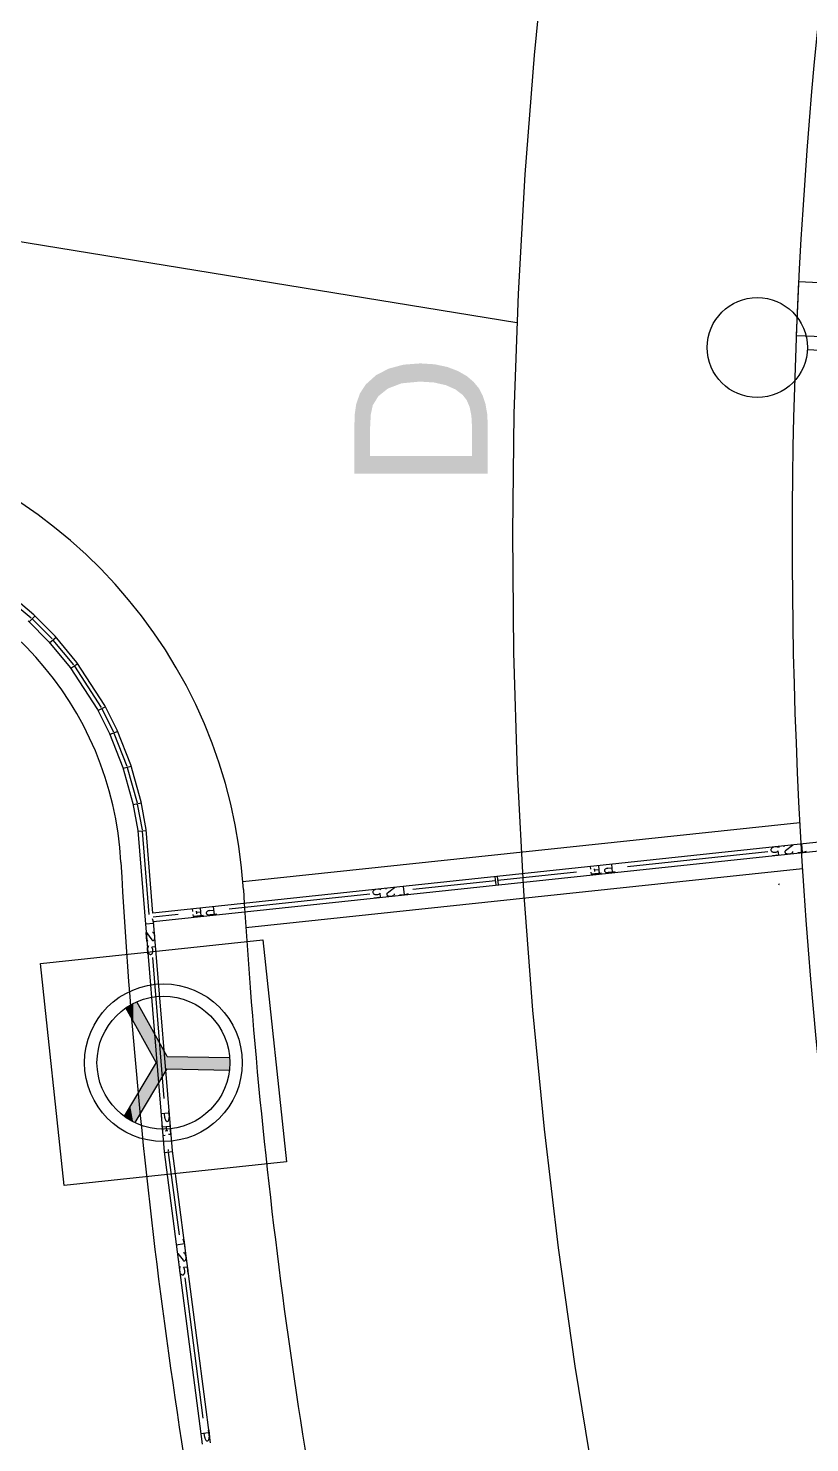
# Model space of a CAD drawing. Header units: inches. Extents: x 0.0008 to 0.0144, y 0.0003 to 0.0113.
# Drawn here: x 0.008398 to 0.008859, y 0.003758 to 0.004593 of the extents above; entities that cross this region are included whole.
import ezdxf

# ---------------------------------------------------------------- set-up
doc = ezdxf.new("R2010")
doc.units = ezdxf.units.IN
doc.header["$MEASUREMENT"] = 0
for name, pattern in [('PUNKT', [6.35, 0, -6.35]), ('STRICHPUNKT', [25.4, 12.7, -6.35, 0, -6.35]), ('VERDECKT', [9.524999999999999, 6.35, -3.175])]:
    doc.linetypes.add(name, pattern=pattern)
doc.layers.add('Standard', color=7, linetype='Continuous')

# ---------------------------------------------------------------- blocks, each defined once
blk = doc.blocks.new('*U440')
at = {"color": 7, "linetype": 'ByBlock'}
for points in [[(0.2185555528859222, 0.111139269758473), (0.2185185528859222, 0.1114516030918064), (0.2185555528859222, 0.1114707858686078)], [(0.2186972195525889, 0.111252269758473), (0.2185555528859222, 0.1114707858686078), (0.2186972195525889, 0.111544233437442)], [(0.2187082195525889, 0.1112564619408835), (0.2186972195525889, 0.111544233437442), (0.2187082195525889, 0.1115499364251397)], [(0.2189018862192555, 0.111330269758473), (0.2187082195525889, 0.1115499364251397), (0.2189018862192555, 0.1116022002932057)], [(0.2189305528859222, 0.1113329604925284), (0.2189018862192555, 0.1116022002932057), (0.2189305528859222, 0.1116099364251397)], [(0.2191788862192556, 0.111356269758473), (0.2189305528859222, 0.1116099364251397), (0.2191788862192556, 0.1116286352362361)], [(0.2191828862192556, 0.1113560094410127), (0.2191788862192556, 0.1116286352362361), (0.2191828862192556, 0.1116289364251397)], [(0.2191788862192556, 0.111356269758473), (0.2191788862192556, 0.1116286352362361), (0.2191828862192556, 0.1113560094410127)], [(0.2191828862192556, 0.1113560094410127), (0.2191828862192556, 0.1116289364251397), (0.2193888862192555, 0.1113426030918064)], [(0.2193888862192555, 0.1113426030918064), (0.2193888862192555, 0.1116158823293128), (0.2193985528859222, 0.1113404244301902)], [(0.2193985528859222, 0.1113404244301902), (0.2193985528859222, 0.111615269758473), (0.2195648862192556, 0.1113029364251397)], [(0.2195648862192556, 0.1113029364251397), (0.2195648862192556, 0.111580236720125), (0.2195868862192555, 0.1112932275049519)], [(0.2195868862192555, 0.1112932275049519), (0.2195868862192555, 0.1115756030918064), (0.2197068862192555, 0.111240269758473)], [(0.2197068862192555, 0.111240269758473), (0.2197068862192555, 0.1115298888060921), (0.2197478862192556, 0.1112093029911014)], [(0.2197478862192556, 0.1112093029911014), (0.2197478862192556, 0.111514269758473), (0.2198172195525889, 0.1111569364251397)], [(0.2198172195525889, 0.1111569364251397), (0.2198172195525889, 0.1114745751019845), (0.2198772195525889, 0.111079269758473)], [(0.2183658862192555, 0.1099756030918064), (0.2182785528859222, 0.111180269758473), (0.2183658862192555, 0.1113139364251397)], [(0.2184298862192555, 0.1099756030918064), (0.2183658862192555, 0.1113139364251397), (0.2184298862192555, 0.1113716482155327)], [(0.2184408862192556, 0.1108636030918064), (0.2184298862192555, 0.1113716482155327), (0.2184408862192556, 0.1113815674295065)], [(0.2184708862192555, 0.1110029364251397), (0.2184408862192556, 0.1113815674295065), (0.2184708862192555, 0.1114086198312532)], [(0.2185185528859222, 0.1110796910183156), (0.2184708862192555, 0.1114086198312532), (0.2185185528859222, 0.1114516030918064)], [(0.2198772195525889, 0.111079269758473), (0.2198772195525889, 0.1114402239569463), (0.2198788862192556, 0.1110753639060557)], [(0.2198788862192556, 0.1110753639060557), (0.2198788862192556, 0.111439269758473), (0.2199208862192556, 0.1109769364251397)], [(0.2199208862192556, 0.1109769364251397), (0.2199208862192556, 0.1114034261102645), (0.2199482195525889, 0.110843269758473)], [(0.2199482195525889, 0.110843269758473), (0.2199482195525889, 0.1113800992915892), (0.2199578862192555, 0.110667269758473)], [(0.2182785528859222, 0.1099756030918064), (0.2182225528859222, 0.1110206030918064), (0.2182785528859222, 0.111180269758473)], [(0.2182005528859222, 0.1099756030918064), (0.2181938862192556, 0.1106646030918064), (0.2182005528859222, 0.1108706030918064)], [(0.2182225528859222, 0.1099756030918064), (0.2182005528859222, 0.1108706030918064), (0.2182225528859222, 0.1110206030918064)]]:
    blk.add_solid(points, dxfattribs=at)
at = {"color": 7, "linetype": 'ByBlock', "extrusion": (0, 0, -1)}
for points in [[(-0.2185555528859222, 0.111139269758473), (-0.2185555528859222, 0.1114707858686078), (-0.2186972195525889, 0.111252269758473)], [(-0.2186972195525889, 0.111252269758473), (-0.2186972195525889, 0.111544233437442), (-0.2187082195525889, 0.1112564619408835)], [(-0.2187082195525889, 0.1112564619408835), (-0.2187082195525889, 0.1115499364251397), (-0.2189018862192555, 0.111330269758473)], [(-0.2189018862192555, 0.111330269758473), (-0.2189018862192555, 0.1116022002932057), (-0.2189305528859222, 0.1113329604925284)], [(-0.2189305528859222, 0.1113329604925284), (-0.2189305528859222, 0.1116099364251397), (-0.2191788862192556, 0.111356269758473)], [(-0.2193888862192555, 0.1113426030918064), (-0.2191828862192556, 0.1116289364251397), (-0.2193888862192555, 0.1116158823293128)], [(-0.2193985528859222, 0.1113404244301902), (-0.2193888862192555, 0.1116158823293128), (-0.2193985528859222, 0.111615269758473)], [(-0.2195648862192556, 0.1113029364251397), (-0.2193985528859222, 0.111615269758473), (-0.2195648862192556, 0.111580236720125)], [(-0.2195868862192555, 0.1112932275049519), (-0.2195648862192556, 0.111580236720125), (-0.2195868862192555, 0.1115756030918064)], [(-0.2197068862192555, 0.111240269758473), (-0.2195868862192555, 0.1115756030918064), (-0.2197068862192555, 0.1115298888060921)], [(-0.2197478862192556, 0.1112093029911014), (-0.2197068862192555, 0.1115298888060921), (-0.2197478862192556, 0.111514269758473)], [(-0.2198172195525889, 0.1111569364251397), (-0.2197478862192556, 0.111514269758473), (-0.2198172195525889, 0.1114745751019845)], [(-0.2198772195525889, 0.111079269758473), (-0.2198172195525889, 0.1114745751019845), (-0.2198772195525889, 0.1114402239569463)], [(-0.2183658862192555, 0.1099756030918064), (-0.2183658862192555, 0.1113139364251397), (-0.2184298862192555, 0.1099756030918064)], [(-0.2184298862192555, 0.110660269758473), (-0.2184298862192555, 0.1113716482155327), (-0.2184408862192556, 0.1108636030918064)], [(-0.2184408862192556, 0.1108636030918064), (-0.2184408862192556, 0.1113815674295065), (-0.2184708862192555, 0.1110029364251397)], [(-0.2184708862192555, 0.1110029364251397), (-0.2184708862192555, 0.1114086198312532), (-0.2185185528859222, 0.1110796910183156)], [(-0.2185185528859222, 0.1110796910183156), (-0.2185185528859222, 0.1114516030918064), (-0.2185555528859222, 0.111139269758473)], [(-0.2198788862192556, 0.1110753639060557), (-0.2198772195525889, 0.1114402239569463), (-0.2198788862192556, 0.111439269758473)], [(-0.2199208862192556, 0.1109769364251397), (-0.2198788862192556, 0.111439269758473), (-0.2199208862192556, 0.1114034261102645)], [(-0.2199482195525889, 0.110843269758473), (-0.2199208862192556, 0.1114034261102645), (-0.2199482195525889, 0.1113800992915892)], [(-0.2199578862192555, 0.110667269758473), (-0.2199482195525889, 0.1113800992915892), (-0.2199578862192555, 0.1113718495630333)], [(-0.2199578862192555, 0.1099756030918064), (-0.2199578862192555, 0.1113718495630333), (-0.2199812195525889, 0.1099756030918064)], [(-0.2199812195525889, 0.1099756030918064), (-0.2199578862192555, 0.1113718495630333), (-0.2199812195525889, 0.1113519364251397)], [(-0.2199812195525889, 0.1099756030918064), (-0.2199812195525889, 0.1113519364251397), (-0.2200602195525889, 0.1099756030918064)], [(-0.2200602195525889, 0.1099756030918064), (-0.2199812195525889, 0.1113519364251397), (-0.2200602195525889, 0.1112566030918064)], [(-0.2200602195525889, 0.1099756030918064), (-0.2200602195525889, 0.1112566030918064), (-0.2201175528859222, 0.1099756030918064)], [(-0.2201175528859222, 0.1099756030918064), (-0.2200602195525889, 0.1112566030918064), (-0.2201175528859222, 0.111147269758473)], [(-0.2182785528859222, 0.1099756030918064), (-0.2182785528859222, 0.111180269758473), (-0.2183658862192555, 0.1099756030918064)], [(-0.2201175528859222, 0.1099756030918064), (-0.2201175528859222, 0.111147269758473), (-0.2201598862192556, 0.1099756030918064)], [(-0.2201598862192556, 0.1099756030918064), (-0.2201175528859222, 0.111147269758473), (-0.2201598862192556, 0.1110179364251397)], [(-0.2182005528859222, 0.1099756030918064), (-0.2182005528859222, 0.1108706030918064), (-0.2182225528859222, 0.1099756030918064)], [(-0.2182225528859222, 0.1099756030918064), (-0.2182225528859222, 0.1110206030918064), (-0.2182785528859222, 0.1099756030918064)], [(-0.2201598862192556, 0.1099756030918064), (-0.2201598862192556, 0.1110179364251397), (-0.2201855528859222, 0.1099756030918064)], [(-0.2201855528859222, 0.1099756030918064), (-0.2201598862192556, 0.1110179364251397), (-0.2201855528859222, 0.1108676030918064)], [(-0.2201855528859222, 0.1099756030918064), (-0.2201855528859222, 0.1108676030918064), (-0.2201938862192556, 0.1099756030918064)], [(-0.2201938862192556, 0.1099756030918064), (-0.2201855528859222, 0.1108676030918064), (-0.2201938862192556, 0.110697269758473)], [(-0.2181938862192556, 0.1099756030918064), (-0.2181938862192556, 0.1106646030918064), (-0.2182005528859222, 0.1099756030918064)], [(-0.2184298862192555, 0.1099756030918064), (-0.2184298862192555, 0.110240269758473), (-0.2184408862192556, 0.1099756030918064)], [(-0.2184408862192556, 0.1099756030918064), (-0.2184298862192555, 0.110240269758473), (-0.2184408862192556, 0.110240269758473)], [(-0.2184408862192556, 0.1099756030918064), (-0.2184408862192556, 0.110240269758473), (-0.2184708862192555, 0.1099756030918064)], [(-0.2184708862192555, 0.1099756030918064), (-0.2184408862192556, 0.110240269758473), (-0.2184708862192555, 0.110240269758473)], [(-0.2184708862192555, 0.1099756030918064), (-0.2184708862192555, 0.110240269758473), (-0.2185185528859222, 0.1099756030918064)], [(-0.2185185528859222, 0.1099756030918064), (-0.2184708862192555, 0.110240269758473), (-0.2185185528859222, 0.110240269758473)], [(-0.2185185528859222, 0.1099756030918064), (-0.2185185528859222, 0.110240269758473), (-0.2185555528859222, 0.1099756030918064)], [(-0.2185555528859222, 0.1099756030918064), (-0.2185185528859222, 0.110240269758473), (-0.2185555528859222, 0.110240269758473)], [(-0.2185555528859222, 0.1099756030918064), (-0.2185555528859222, 0.110240269758473), (-0.2186972195525889, 0.1099756030918064)], [(-0.2186972195525889, 0.1099756030918064), (-0.2185555528859222, 0.110240269758473), (-0.2186972195525889, 0.110240269758473)], [(-0.2186972195525889, 0.1099756030918064), (-0.2186972195525889, 0.110240269758473), (-0.2187082195525889, 0.1099756030918064)], [(-0.2187082195525889, 0.1099756030918064), (-0.2186972195525889, 0.110240269758473), (-0.2187082195525889, 0.110240269758473)], [(-0.2187082195525889, 0.1099756030918064), (-0.2187082195525889, 0.110240269758473), (-0.2189018862192555, 0.1099756030918064)], [(-0.2189018862192555, 0.1099756030918064), (-0.2187082195525889, 0.110240269758473), (-0.2189018862192555, 0.110240269758473)], [(-0.2189018862192555, 0.1099756030918064), (-0.2189018862192555, 0.110240269758473), (-0.2189305528859222, 0.1099756030918064)], [(-0.2189305528859222, 0.1099756030918064), (-0.2189018862192555, 0.110240269758473), (-0.2189305528859222, 0.110240269758473)], [(-0.2189305528859222, 0.1099756030918064), (-0.2189305528859222, 0.110240269758473), (-0.2191788862192556, 0.1099756030918064)], [(-0.2191788862192556, 0.1099756030918064), (-0.2189305528859222, 0.110240269758473), (-0.2191788862192556, 0.110240269758473)], [(-0.2191788862192556, 0.1099756030918064), (-0.2191788862192556, 0.110240269758473), (-0.2191828862192556, 0.1099756030918064)], [(-0.2191828862192556, 0.1099756030918064), (-0.2191788862192556, 0.110240269758473), (-0.2191828862192556, 0.110240269758473)], [(-0.2191828862192556, 0.1099756030918064), (-0.2191828862192556, 0.110240269758473), (-0.2193888862192555, 0.1099756030918064)], [(-0.2193888862192555, 0.1099756030918064), (-0.2191828862192556, 0.110240269758473), (-0.2193888862192555, 0.110240269758473)], [(-0.2193888862192555, 0.1099756030918064), (-0.2193888862192555, 0.110240269758473), (-0.2193985528859222, 0.1099756030918064)], [(-0.2193985528859222, 0.1099756030918064), (-0.2193888862192555, 0.110240269758473), (-0.2193985528859222, 0.110240269758473)], [(-0.2193985528859222, 0.1099756030918064), (-0.2193985528859222, 0.110240269758473), (-0.2195648862192556, 0.1099756030918064)], [(-0.2195648862192556, 0.1099756030918064), (-0.2193985528859222, 0.110240269758473), (-0.2195648862192556, 0.110240269758473)], [(-0.2195648862192556, 0.1099756030918064), (-0.2195648862192556, 0.110240269758473), (-0.2195868862192555, 0.1099756030918064)], [(-0.2195868862192555, 0.1099756030918064), (-0.2195648862192556, 0.110240269758473), (-0.2195868862192555, 0.110240269758473)], [(-0.2195868862192555, 0.1099756030918064), (-0.2195868862192555, 0.110240269758473), (-0.2197068862192555, 0.1099756030918064)], [(-0.2197068862192555, 0.1099756030918064), (-0.2195868862192555, 0.110240269758473), (-0.2197068862192555, 0.110240269758473)], [(-0.2197068862192555, 0.1099756030918064), (-0.2197068862192555, 0.110240269758473), (-0.2197478862192556, 0.1099756030918064)], [(-0.2197478862192556, 0.1099756030918064), (-0.2197068862192555, 0.110240269758473), (-0.2197478862192556, 0.110240269758473)], [(-0.2197478862192556, 0.1099756030918064), (-0.2197478862192556, 0.110240269758473), (-0.2198172195525889, 0.1099756030918064)], [(-0.2198172195525889, 0.1099756030918064), (-0.2197478862192556, 0.110240269758473), (-0.2198172195525889, 0.110240269758473)], [(-0.2198172195525889, 0.1099756030918064), (-0.2198172195525889, 0.110240269758473), (-0.2198772195525889, 0.1099756030918064)], [(-0.2198772195525889, 0.1099756030918064), (-0.2198172195525889, 0.110240269758473), (-0.2198772195525889, 0.110240269758473)], [(-0.2198772195525889, 0.1099756030918064), (-0.2198772195525889, 0.110240269758473), (-0.2198788862192556, 0.1099756030918064)], [(-0.2198788862192556, 0.1099756030918064), (-0.2198772195525889, 0.110240269758473), (-0.2198788862192556, 0.110240269758473)], [(-0.2198788862192556, 0.1099756030918064), (-0.2198788862192556, 0.110240269758473), (-0.2199208862192556, 0.1099756030918064)], [(-0.2199208862192556, 0.1099756030918064), (-0.2198788862192556, 0.110240269758473), (-0.2199208862192556, 0.110240269758473)], [(-0.2199208862192556, 0.1099756030918064), (-0.2199208862192556, 0.110240269758473), (-0.2199482195525889, 0.1099756030918064)], [(-0.2199482195525889, 0.1099756030918064), (-0.2199208862192556, 0.110240269758473), (-0.2199482195525889, 0.110240269758473)], [(-0.2199482195525889, 0.1099756030918064), (-0.2199482195525889, 0.110240269758473), (-0.2199578862192555, 0.1099756030918064)], [(-0.2199578862192555, 0.1099756030918064), (-0.2199482195525889, 0.110240269758473), (-0.2199578862192555, 0.110240269758473)]]:
    blk.add_solid(points, dxfattribs=at)
blk = doc.blocks.new('*U619')
at = {"layer": 'Standard', "color": 4, "linetype": 'ByBlock'}
for points in [[(0.2147902138828545, 0.1019391148677594), (0.2147714746556965, 0.1019729235851846), (0.2147902138828545, 0.1019854321444745)], [(0.2147923899617629, 0.1019351888554277), (0.2147902138828545, 0.1019854321444745), (0.2147923899617629, 0.101986769553031)], [(0.2147902138828545, 0.1019391148677594), (0.2147902138828545, 0.1019854321444745), (0.2147923899617629, 0.1019351888554277)], [(0.214834596584654, 0.1018590410092669), (0.2147923899617629, 0.101986769553031), (0.214834596584654, 0.102012709558413)], [(0.2147923899617629, 0.1019351888554277), (0.2147923899617629, 0.101986769553031), (0.214834596584654, 0.1018590410092669)], [(0.2148368436405149, 0.1018549869425759), (0.214834596584654, 0.102012709558413), (0.2148368436405149, 0.1020139334062471)], [(0.214834596584654, 0.1018590410092669), (0.214834596584654, 0.102012709558413), (0.2148368436405149, 0.1018549869425759)], [(0.2148803460510453, 0.1017765012775835), (0.2148368436405149, 0.1020139334062471), (0.2148803460510453, 0.1020376267784659)], [(0.2148368436405149, 0.1018549869425759), (0.2148368436405149, 0.1020139334062471), (0.2148803460510453, 0.1017765012775835)], [(0.2148826579248352, 0.1017723302684472), (0.2148803460510453, 0.1020376267784659), (0.2148826579248352, 0.1020387331879418)], [(0.2148803460510453, 0.1017765012775835), (0.2148803460510453, 0.1020376267784659), (0.2148826579248352, 0.1017723302684472)], [(0.2149028602685241, 0.1017358818427278), (0.2148826579248352, 0.1020387331879418), (0.2149028602685241, 0.102048401563694)], [(0.2148826579248352, 0.1017723302684472), (0.2148826579248352, 0.1020387331879418), (0.2149028602685241, 0.1017358818427278)], [(0.2149273368859212, 0.1016917219083759), (0.2149028602685241, 0.102048401563694), (0.2149273368859212, 0.1020601155082632)], [(0.2149028602685241, 0.1017358818427278), (0.2149028602685241, 0.102048401563694), (0.2149273368859212, 0.1016917219083759)], [(0.2149344845484679, 0.1016788263230215), (0.2149273368859212, 0.1020601155082632), (0.2149344845484679, 0.1020632754128301)], [(0.2149273368859212, 0.1016917219083759), (0.2149273368859212, 0.1020601155082632), (0.2149344845484679, 0.1016788263230215)], [(0.2149344845484679, 0.1016788263230215), (0.2149344845484679, 0.1020632754128301), (0.2152256591673289, 0.1011534983397778)], [(0.215385411091733, 0.1010575035453899), (0.215385411091733, 0.101249728090293), (0.2153886690601007, 0.1010574465850985)], [(0.2153886690601007, 0.1010574465850985), (0.2153886690601007, 0.1012438501674205), (0.2163221464265742, 0.1010411262477678)], [(0.2163221464265742, 0.1010411262477678), (0.2153886690601007, 0.1012438501674205), (0.2163221464265742, 0.1012275298300899)], [(0.2149344845484679, 0.1003070838636638), (0.2149273368859212, 0.1006570385176396), (0.2149344845484679, 0.1006689334631325)], [(0.2149344845484679, 0.1003070838636638), (0.2149344845484679, 0.1006689334631325), (0.2152256591673289, 0.100791648740307)], [(0.214834596584654, 0.1002906007759725), (0.2147923899617629, 0.100432463518918), (0.214834596584654, 0.1005027026321171)], [(0.2148368436405149, 0.1002892278050085), (0.214834596584654, 0.1005027026321171), (0.2148368436405149, 0.100506442121329)], [(0.214834596584654, 0.1002906007759725), (0.214834596584654, 0.1005027026321171), (0.2148368436405149, 0.1002892278050085)], [(0.2148803460510453, 0.1002656813097595), (0.2148368436405149, 0.100506442121329), (0.2148803460510453, 0.1005788376490536)], [(0.2148368436405149, 0.1002892278050085), (0.2148368436405149, 0.100506442121329), (0.2148803460510453, 0.1002656813097595)], [(0.2148826579248352, 0.1002644299647295), (0.2148803460510453, 0.1005788376490536), (0.2148826579248352, 0.1005826850064991)], [(0.2148803460510453, 0.1002656813097595), (0.2148803460510453, 0.1005788376490536), (0.2148826579248352, 0.1002644299647295)], [(0.2149028602685241, 0.1002544555976087), (0.2148826579248352, 0.1005826850064991), (0.2149028602685241, 0.1006163051970772)], [(0.2148826579248352, 0.1002644299647295), (0.2148826579248352, 0.1005826850064991), (0.2149028602685241, 0.1002544555976087)], [(0.2149273368859212, 0.100295188918171), (0.2149028602685241, 0.1006163051970772), (0.2149273368859212, 0.1006570385176396)], [(0.214749418733022, 0.1003458402869346), (0.2147431083441201, 0.100350450391993), (0.214749418733022, 0.100360951969472)], [(0.2147714746556965, 0.1003307239727781), (0.214749418733022, 0.100360951969472), (0.2147714746556965, 0.1003976568357541)], [(0.214749418733022, 0.1003458402869346), (0.214749418733022, 0.100360951969472), (0.2147714746556965, 0.1003307239727781)], [(0.2147902138828545, 0.1003178807991348), (0.2147714746556965, 0.1003976568357541), (0.2147902138828545, 0.1004288421476187)], [(0.2147714746556965, 0.1003307239727781), (0.2147714746556965, 0.1003976568357541), (0.2147902138828545, 0.1003178807991348)], [(0.2147923899617629, 0.1003163893950846), (0.2147902138828545, 0.1004288421476187), (0.2147923899617629, 0.100432463518918)], [(0.2147902138828545, 0.1003178807991348), (0.2147902138828545, 0.1004288421476187), (0.2147923899617629, 0.1003163893950846)], [(0.2147923899617629, 0.1003163893950846), (0.2147923899617629, 0.100432463518918), (0.214834596584654, 0.1002906007759725)]]:
    blk.add_solid(points, dxfattribs=at)
at = {"layer": 'Standard', "color": 4, "linetype": 'ByBlock', "extrusion": (0, 0, -1)}
for points in [[(-0.2152256591673289, 0.1011534983397778), (-0.2149344845484679, 0.1020632754128301), (-0.2152256591673289, 0.101537947429585)], [(-0.2152256591673289, 0.100791648740307), (-0.2152256591673289, 0.101537947429585), (-0.215385411091733, 0.1010575035453899)], [(-0.215385411091733, 0.1010575035453899), (-0.2152256591673289, 0.101537947429585), (-0.215385411091733, 0.101249728090293)], [(-0.2152256591673289, 0.100791648740307), (-0.2149344845484679, 0.1006689334631325), (-0.2152256591673289, 0.1011534983397778)], [(-0.2153886690601007, 0.1010574465850985), (-0.215385411091733, 0.101249728090293), (-0.2153886690601007, 0.1012438501674205)], [(-0.2163221464265742, 0.1010411262477678), (-0.2163221464265742, 0.1012275298300899), (-0.2163229837002191, 0.1010488962573936)], [(-0.2163229837002191, 0.1010488962573936), (-0.2163221464265742, 0.1012275298300899), (-0.2163229837002191, 0.1012275151917185)], [(-0.2163229837002191, 0.1010488962573936), (-0.2163229837002191, 0.1012275151917185), (-0.2163254043949425, 0.101080175433467)], [(-0.2163254043949425, 0.101080175433467), (-0.2163229837002191, 0.1012275151917185), (-0.2163254043949425, 0.1012274728697985)], [(-0.2163254043949425, 0.101080175433467), (-0.2163254043949425, 0.1012274728697985), (-0.2163268675114728, 0.1010990811959826)], [(-0.2163268675114728, 0.1010990811959826), (-0.2163254043949425, 0.1012274728697985), (-0.2163268675114728, 0.1012049899433869)], [(-0.2163268675114728, 0.1010990811959826), (-0.2163268675114728, 0.1012049899433869), (-0.2163270033063544, 0.1011008358790377)], [(-0.2163270033063544, 0.1011008358790377), (-0.2163268675114728, 0.1012049899433869), (-0.2163270033063544, 0.1012000502679712)], [(-0.2163270033063544, 0.1011008358790377), (-0.2163270033063544, 0.1012000502679712), (-0.2163282990939935, 0.1011529146891703)], [(-0.2149028602685241, 0.1002544555976087), (-0.2149028602685241, 0.1006163051970772), (-0.2149273368859212, 0.100295188918171)], [(-0.2149273368859212, 0.100295188918171), (-0.2149273368859212, 0.1006570385176396), (-0.2149344845484679, 0.1003070838636638)]]:
    blk.add_solid(points, dxfattribs=at)

msp = doc.modelspace()

# ---------------------------------------------------------------- linework, layer by layer
at = {"layer": 'Standard', "color": 4, "linetype": 'STRICHPUNKT'}
msp.add_line((0.00868618379000921, 0.004418787511363516), (0.006458815672985287, 0.004781650460938074), dxfattribs=at)
at = {"layer": 'Standard', "color": 7, "linetype": 'ByBlock'}
for p, q in [((0.008852305537170937, 0.004442856431691858), (0.008850986654844772, 0.0044113879945935)), ((0.00888377397426931, 0.004441537549365697), (0.008852305537170937, 0.004442856431691858)), ((0.008850986654844772, 0.0044113879945935), (0.008882455091943145, 0.004410069112267326)), ((0.008384607933594718, 0.004257376352991602), (0.008399646480322516, 0.004244721689927977)), ((0.008401970743373661, 0.004245872298548775), (0.008398476367307891, 0.004242407074956386)), ((0.0084002235423622, 0.004244139673882279), (0.008411981942785937, 0.004232282351571917)), ((0.00840197076933546, 0.004245872324293984), (0.008401970743373661, 0.004245872298548775)), ((0.008414398288945914, 0.004233225183736736), (0.008410611331989115, 0.004230082307848488)), ((0.008412504807082374, 0.004231653742983212), (0.008424685842361, 0.004216976403524174)), ((0.008414398295716472, 0.004233225189355768), (0.008414398288945914, 0.004233225183736736)), ((0.008427215471317967, 0.004217597432390228), (0.008423084931734943, 0.004214922197564783)), ((0.008423084931734943, 0.004214922197564783), (0.008423084883981953, 0.004214922166636508)), ((0.008425150225396307, 0.004216259830437339), (0.008440935464029582, 0.004191887557625216)), ((0.00844351053105354, 0.004192238004383032), (0.00843911327610695, 0.00419002833841117)), ((0.008441311888888638, 0.004191133164014417), (0.008448152564876178, 0.00417752015792785)), ((0.008443510560441472, 0.004192238019150771), (0.00844351053105354, 0.004192238004383032)), ((0.008450742722230066, 0.004177662489469783), (0.008446165525309354, 0.0041758548679217)), ((0.008448454096784472, 0.00417675866803876), (0.00845614072544926, 0.00415729485212415)), ((0.008450742776215873, 0.004177662510789799), (0.008450742722230066, 0.004177662489469783)), ((0.008458737485755248, 0.004157148688444051), (0.008453996606241047, 0.004155828578177008)), ((0.008453996606241047, 0.004155828578177008), (0.008453996589722764, 0.004155828573577449)), ((0.008456367054256595, 0.004156488635610114), (0.008462149131687791, 0.004135723603228023)), ((0.008464716450594692, 0.004135355765387283), (0.008459874699640555, 0.004134474997131488)), ((0.008459874699640558, 0.004134474997131488), (0.008459874650306625, 0.004134474988157099)), ((0.008462295599778536, 0.00413491538574548), (0.008465071490492374, 0.004119655785477338)), ((0.008467590199924926, 0.004119028390235933), (0.008462685267749957, 0.004118628578642263)), ((0.008462685267749957, 0.004118628578642263), (0.008462685208038253, 0.004118628573775035)), ((0.008465137763684528, 0.004118828486872), (0.008469129531215897, 0.004069857048050504)), ((0.008834312126600168, 0.004106703031227941), (0.008751393806838516, 0.00409788552850348)), ((0.008836921282929715, 0.004104505984569945), (0.008840679620369338, 0.004104905644750086)), ((0.008838257345080331, 0.004109591198314696), (0.008837564264081, 0.004109440905969283)), ((0.008840679620369338, 0.004104905644750086), (0.008840427230802448, 0.004107279073992559)), ((0.008843969085644492, 0.004109714500285831), (0.008843918134714027, 0.004110193634307866)), ((0.00884443795780896, 0.004105305304930237), (0.008849370775698466, 0.004105829858916673)), ((0.008844438109262654, 0.004105303880685059), (0.00884443795780896, 0.004105305304930237)), ((0.008848879006336177, 0.004110454375688086), (0.008844698032472507, 0.004107327410874846)), ((0.008844926392002564, 0.004105793068718461), (0.00884518827279791, 0.004105692094243378)), ((0.008848850909560004, 0.004110718593068441), (0.008848879006336177, 0.004110454375688086)), ((0.008849370775698466, 0.004105829858916673), (0.008849370884108625, 0.004105828839445633)), ((0.00885688745057771, 0.004106629179276964), (0.008851954632688204, 0.004106104625290524)), ((0.00885401857844626, 0.004111268549865228), (0.008854538489677944, 0.004106379391664374)), ((0.008854538489677944, 0.004106379391664374), (0.008857073429926886, 0.004107114162881094)), ((0.008854538489677944, 0.004106379391664374), (0.00885453855299489, 0.004106378796242425)), ((0.00872952473709545, 0.004098019590669807), (0.008729678767997918, 0.004096571109844421)), ((0.00873220570257165, 0.004095147262815929), (0.00873203917749659, 0.004096713236749102)), ((0.008734943074864962, 0.004093978396970134), (0.00873445751194142, 0.004098544549430382)), ((0.008739842267160906, 0.004097053062685078), (0.008742426124150646, 0.00409732782905893)), ((0.008742694125443323, 0.004094807589760225), (0.008742209015270815, 0.004099369484625567)), ((0.008839181625577796, 0.004104744471985047), (0.008838888523840203, 0.004104713279333914)), ((0.00867364320105634, 0.004089617558526721), (0.00862478481434125, 0.004084421976184827)), ((0.008673903396486117, 0.004087170724256134), (0.008673385061467432, 0.004092045060013756)), ((0.008675312773025976, 0.004087320596823689), (0.008674794425709141, 0.004092195048231063)), ((0.008721327107321538, 0.004094688247062315), (0.008675052577596197, 0.004089767431094275)), ((0.008736150860329854, 0.004093790095989791), (0.008730043561990468, 0.004093140648197055)), ((0.008730043561990468, 0.004093140648197055), (0.008730044711644075, 0.004093129837046999)), ((0.008730245153065438, 0.004093478821744949), (0.008730117136913981, 0.004094682664206079)), ((0.008736117555314846, 0.004094103290776429), (0.008730245153065438, 0.004093478821744949)), ((0.0087347083785873, 0.004096185441482201), (0.00873212452159756, 0.004095910675108351)), ((0.008734977486490051, 0.004093654795807575), (0.008734976379879973, 0.004093665202183496)), ((0.00874410350198318, 0.004094957462327779), (0.008740110268453585, 0.004094532823386374)), ((0.00874413732738905, 0.004094639373872602), (0.008740144093859453, 0.004094214734931197)), ((0.008742728989819436, 0.00409447973100276), (0.008742727950849192, 0.004094489501305047)), ((0.008599416036623803, 0.004081724269968847), (0.008516497716862149, 0.004072906767244385)), ((0.00860202519295335, 0.00407952722331085), (0.008605783530392971, 0.004079926883490996)), ((0.00860308570490565, 0.004084563619192552), (0.008602668174104634, 0.004084462144710189)), ((0.008604633026115752, 0.004079783198481047), (0.008603649051164869, 0.004079678481301209)), ((0.008605783530392971, 0.004079926883490996), (0.008605531140826083, 0.004082300312733464)), ((0.008609072995668127, 0.00408473573902674), (0.008609024094429468, 0.004085195598090087)), ((0.008609541867832594, 0.004080326543671142), (0.0086144746857221, 0.004080851097657582)), ((0.008609544068978094, 0.004080305844467276), (0.008609541867832594, 0.004080326543671142)), ((0.00861398291635981, 0.004085475614428992), (0.00860980194249614, 0.004082348649615751)), ((0.008610030302026197, 0.004080814307459366), (0.008610292182821543, 0.004080713332984283)), ((0.008613956869275446, 0.004085720556850658), (0.00861398291635981, 0.004085475614428992)), ((0.0086144746857221, 0.004080851097657582), (0.00861447684382407, 0.00408083080322785)), ((0.008621991360601343, 0.004081650418017874), (0.00861705854271184, 0.004081125864031433)), ((0.008619124538161705, 0.004086270513647449), (0.00861964239970158, 0.004081400630405283)), ((0.00861964239970158, 0.004081400630405283), (0.008622177339950519, 0.004082135401622004)), ((0.00861964239970158, 0.004081400630405283), (0.00861964451271033, 0.004081380760024641)), ((0.008673905036016066, 0.004087155306390949), (0.008673903396486117, 0.004087170724256134)), ((0.008675314400257771, 0.004087305294608256), (0.008675312773025976, 0.004087320596823689)), ((0.008840951240682732, 0.004087772199952252), (0.00884054457831306, 0.004087088986426122)), ((0.00849463069681089, 0.004073021554452027), (0.008494782678021551, 0.004071592348585327)), ((0.008497309612595287, 0.004070168501556835), (0.008497143087520224, 0.004071734475490012)), ((0.008500046984888595, 0.004068999635711039), (0.008499563471656866, 0.004073546513212598)), ((0.008504946177184539, 0.004072074301425984), (0.00850753003417428, 0.004072349067799835)), ((0.008507798035466956, 0.00406982882850113), (0.008507314974986255, 0.004074371448407788)), ((0.008466926520752037, 0.004066596424894425), (0.008467329535743185, 0.004061652193090331)), ((0.008467118432652583, 0.004064242028797236), (0.008467111645893229, 0.004064267798270283)), ((0.00846711377513882, 0.004064241649153252), (0.008467118432652583, 0.004064242028797236)), ((0.008467118432652583, 0.004064242028797236), (0.008472018767025496, 0.00406464146561415)), ((0.008472016637787922, 0.004064667614632752), (0.008471351252195421, 0.004067194098216425)), ((0.008486431017345173, 0.004069709485803221), (0.008471733358947442, 0.004068146542374826)), ((0.008501254770353493, 0.004068811334730701), (0.008495147472014106, 0.004068161886937965)), ((0.008495147472014106, 0.004068161886937965), (0.00849515067135952, 0.004068131800829216)), ((0.008495349063089071, 0.004068500060485859), (0.008495221046937618, 0.004069703902946984)), ((0.00850122146533848, 0.004069124529517335), (0.008495349063089071, 0.004068500060485859)), ((0.008499812288610933, 0.00407120668022311), (0.008497228431621193, 0.00407093191384926)), ((0.008500083446205496, 0.004068656759589792), (0.00850008028990361, 0.004068686440924406)), ((0.008509207412006815, 0.004069978701068685), (0.008505214178477216, 0.004069554062127279)), ((0.00850924123741269, 0.004069660612613508), (0.00850524800388309, 0.004069235973672102)), ((0.008507834949534882, 0.004069481694784977), (0.00850783186087283, 0.004069510740045953)), ((0.008467540638833784, 0.004059062357383425), (0.008467810413386586, 0.004059084347288693)), ((0.008467943653824934, 0.004054118125579331), (0.008467540638833784, 0.004059062357383425)), ((0.008467763582718016, 0.004056261407348949), (0.008467729329635815, 0.004056682067069677)), ((0.008467810413386586, 0.004059084347288693), (0.0084708335515907, 0.004054827695225071)), ((0.008472373048329132, 0.004055018230576595), (0.008472480436241516, 0.004055277547432708)), ((0.008468429248019976, 0.004054157707408819), (0.008467943653824934, 0.004054118125579331)), ((0.008468250712865806, 0.00405035109182383), (0.00846824488102165, 0.004050350616457641)), ((0.00846855777190668, 0.00404658405806833), (0.008468250712865806, 0.00405035109182383)), ((0.008473149872908323, 0.004050750432918544), (0.008470776783678413, 0.00405055699730046)), ((0.008471202179741798, 0.004044429570200882), (0.008477976669831095, 0.003961319387970165)), ((0.008476138291978273, 0.003953585412229433), (0.008476464542209195, 0.003949582938864212)), ((0.008480839606516244, 0.003952546602960724), (0.008476253439118599, 0.003952172774571118)), ((0.008478524638794236, 0.003949750861777192), (0.008478313535703639, 0.003952340697484099)), ((0.008480724459375918, 0.003953959240619039), (0.008481050709606846, 0.003949956767253819)), ((0.008476790792440129, 0.003945580465498996), (0.008477289763381551, 0.003939459035646307)), ((0.008481477820779917, 0.003944777495656465), (0.008476886748390401, 0.003944403267450401)), ((0.008477289763381551, 0.003939459035646307), (0.00847875635595042, 0.003939578580767688)), ((0.008480241951269122, 0.003942069714094016), (0.008478672353870996, 0.003941941772826984)), ((0.008479265669446933, 0.003944597178433244), (0.008479476772537535, 0.003942007342726339)), ((0.008481861644581012, 0.00394006870346209), (0.008480655016581202, 0.003939970348613063)), ((0.008481381864829645, 0.003945954693705059), (0.008481861644581012, 0.00394006870346209)), ((0.008483030380596586, 0.003929759214345996), (0.008478150384484451, 0.003929123681258776)), ((0.008480433142158086, 0.003931183117926169), (0.008480522483159834, 0.003930087072786496)), ((0.008483030434419149, 0.003929759221355429), (0.008483030380596583, 0.003929759214345996)), ((0.00848059035563639, 0.003929441444298598), (0.008486935587942779, 0.003880719025893414)), ((0.008485201396292117, 0.003875014227324689), (0.008490077249167621, 0.003875649220828697)), ((0.008490077249167621, 0.003875649220828697), (0.00848928295930506, 0.003878166146417752)), ((0.008489772189922126, 0.003877991644790484), (0.008490412814337673, 0.003873072554470732)), ((0.008490077249167621, 0.003875649220828697), (0.00849008144622681, 0.003875649767421343)), ((0.00848587292122618, 0.003869860945997634), (0.008486136732332953, 0.003869895302723185)), ((0.008486136732332953, 0.003869895302723185), (0.008489361331956257, 0.003865789159927165)), ((0.008486992078944999, 0.003865004176167602), (0.008486513922299606, 0.003864941904730898)), ((0.008491389003923272, 0.003865576797793008), (0.008490748379507723, 0.003870495888112764)), ((0.008490748379507723, 0.003870495888112764), (0.00849075297116087, 0.003870496486094283)), ((0.008490889868128796, 0.003866053604811894), (0.00849098464472646, 0.003866317791851933)), ((0.008491393972234295, 0.003865577444827547), (0.008491389003923272, 0.003865576797793008)), ((0.008487248385133164, 0.003859305638008303), (0.008487416493409875, 0.003858607578206791)), ((0.00849187709871607, 0.003861828919454149), (0.008489510274504682, 0.003861520682508177)), ((0.008490230227794172, 0.003855420847106106), (0.008500998819160306, 0.003772733281254996)), ((0.00849236519350887, 0.003858081041115287), (0.00849187709871607, 0.003861828919454149)), ((0.008492063721100248, 0.00386043779308996), (0.008492128435159814, 0.003859941177494823)), ((0.008504280866008579, 0.003764108530141437), (0.008499730753956398, 0.003763515958612019)), ((0.008502103205469626, 0.003761204560634653), (0.008501767640299574, 0.003763781226992618)), ((0.008504097830461275, 0.003765513984518508), (0.008504616431178625, 0.003761531863783472)), ((0.008504415033706103, 0.003765555294624669), (0.008504933634423449, 0.00376157317388963)), ((0.008504610803891078, 0.003764151498708673), (0.008504598069253402, 0.003764149840247599))]:
    msp.add_line(p, q, dxfattribs=at)
at = {"layer": 'Standard', "color": 51, "linetype": 'ByBlock'}
for p, q in [((0.008857540159654197, 0.004402955533682673), (0.008939833975554819, 0.004399483504066885)), ((0.008401315512622146, 0.004246533025426287), (0.00838542322928113, 0.004259906193089795)), ((0.008397977345446773, 0.004242910243107094), (0.008410158750281189, 0.004230627625007146)), ((0.008413806466474515, 0.004233938286317023), (0.008401315512622146, 0.004246533025426287)), ((0.008410158750281815, 0.004230627625006397), (0.008422699693467433, 0.004215517002139594)), ((0.008426672387777287, 0.004218436096269461), (0.008413806466474499, 0.004233938286317008)), ((0.008422699693467635, 0.004215517002139264), (0.008438795052697503, 0.004190661532589433)), ((0.008443071724706815, 0.004193111205170886), (0.008426672387777272, 0.004218436096269445)), ((0.008438795052697559, 0.004190661532589303), (0.008445905170766582, 0.004176513970736893)), ((0.008450401310867084, 0.004178526950373417), (0.008443071724706815, 0.004193111205170886)), ((0.008445905170766724, 0.004176513970736082), (0.008453806509700082, 0.004156511267207051)), ((0.008458478304698964, 0.004158079566152071), (0.008450401310867084, 0.004178526950373417)), ((0.008453806509700295, 0.004156511267205492), (0.008459747867719693, 0.004135172216371917)), ((0.008464549344500688, 0.004136274748714103), (0.008458478304698964, 0.004158079566152071)), ((0.008459747867719709, 0.004135172216371236), (0.00846262769417979, 0.004119334897471429)), ((0.008467513008373697, 0.004119976374308854), (0.008464549344500688, 0.004136274748714103)), ((0.00846262769417979, 0.004119334897471429), (0.008478058812902523, 0.003929826401439748)), ((0.008471536527738516, 0.004070563812764784), (0.008467513008373697, 0.004119976374308854)), ((0.008908983783872832, 0.004117118090340185), (0.008471536527738516, 0.004070563812764784)), ((0.008471935732527563, 0.004065661206509276), (0.00890925988309262, 0.004112202382869016)), ((0.008482954184691865, 0.003930344361647039), (0.008471935732527563, 0.004065661206509276)), ((0.008473451148320035, 0.003982421194479441), (0.008455569868334508, 0.00401468203091278)), ((0.008479868860633885, 0.003985978353048051), (0.008461987580648343, 0.0040182391894815)), ((0.008473451148320035, 0.003982421194479441), (0.008454453084414178, 0.003950805133543032)), ((0.008479868860633885, 0.003985978353048051), (0.008516748204525295, 0.003985333577551122)), ((0.008479740594162717, 0.003978641871865744), (0.008460742530256854, 0.003947025810929476)), ((0.008479740594162717, 0.003978641871865744), (0.008516619938054103, 0.003977997096368811)), ((0.008478058812902523, 0.003929826401439748), (0.008500523153857192, 0.003757435082973319)), ((0.00850538680488031, 0.003758196468292527), (0.008482954184691865, 0.003930344361647055))]:
    msp.add_line(p, q, dxfattribs=at)
at = {"layer": 'Standard', "color": 51, "linetype": 'VERDECKT'}
for p, q in [((0.008853071583678838, 0.004123766660789504), (0.008524553883121315, 0.00408904525176922)), ((0.008854663902907824, 0.004096662863614342), (0.008526306343351461, 0.004061958395095256))]:
    msp.add_line(p, q, dxfattribs=at)
at = {"layer": 'Standard', "color": 51, "linetype": 'PUNKT'}
for p, q in [((0.00840516757917543, 0.004040915715974205), (0.008536255443881806, 0.004054866428327823)), ((0.008536255443881806, 0.004054866428327823), (0.008550206156235645, 0.003923778563621437)), ((0.008419118291529169, 0.003909827851267583), (0.00840516757917543, 0.004040915715974205)), ((0.00855020615623554, 0.003923778563621418), (0.008419118291529169, 0.003909827851267583))]:
    msp.add_line(p, q, dxfattribs=at)
at = {"layer": 'Standard', "color": 220, "linetype": 'STRICHPUNKT'}
msp.add_line((0.00872379474795813, 0.003782247709044788), (0.008723780968503894, 0.003782313250693106), dxfattribs=at)
at = {"layer": 'Standard', "color": 7, "linetype": 'ByBlock'}
for points in [[(0.008837649446920058, 0.004109447195849984), (0.008837234799812355, 0.004109298819897709), (0.008836865700825737, 0.004109105684196532), (0.008836556125531393, 0.00410887510164039), (0.00883631779569428, 0.004108615803011662), (0.008836159735439972, 0.004108337606398658), (0.008836087929565008, 0.004108051045443327)], [(0.008836093470982263, 0.004108051779842953), (0.00883611028647383, 0.004107709231716905), (0.008836226439289248, 0.004107380697898012), (0.008836438131264798, 0.004107076921347846), (0.008836738440133647, 0.004106807835472405)], [(0.008836683001338759, 0.004106803708386276), (0.00883699648510448, 0.004106643170396598), (0.008837357608605252, 0.004106529170094673), (0.008837752411973305, 0.004106466114363846), (0.008838165633386035, 0.004106456440734933), (0.008838581299038724, 0.004106500523159177), (0.008838983340640236, 0.004106596657552484)], [(0.00884112413840215, 0.004109232767161315), (0.008840610070396925, 0.004109438860204082), (0.008840033781903145, 0.004109579168030287), (0.008839414492767064, 0.004109649011221752), (0.008838772856952993, 0.004109646060432307)], [(0.008839104059763197, 0.004106609625421673), (0.008839586086783046, 0.004106770489390366), (0.00884001198833056, 0.004106994199689839), (0.008840360815567161, 0.004107269752671531)], [(0.008844648865837917, 0.004107324284653146), (0.008844469742996184, 0.004107125812206386), (0.008844352556638917, 0.004106914565619748), (0.00884430154482594, 0.004106698184653456), (0.00884431855240609, 0.004106484494753244), (0.008844402964298025, 0.004106281224042087), (0.008844551727734708, 0.004106095723831638), (0.00884475946266715, 0.004105934702761087), (0.008845018656334554, 0.004105803984178346)], [(0.008845247056546051, 0.004105696384146154), (0.008845721212620146, 0.004105582105189028), (0.008846232560606493, 0.004105533403638956), (0.008846759851757197, 0.004105552303258602), (0.008847281174816063, 0.004105638018686016), (0.008847774866527252, 0.004105786988069854), (0.0088482204118384, 0.00410599302107992)], [(0.00884834727257715, 0.004106004855319566), (0.008848598342386386, 0.004106177252418685), (0.008848795875836913, 0.004106371977476272), (0.008848932666969303, 0.004106581926982209), (0.00884900372568519, 0.004106799442043201), (0.008849006459784505, 0.004107016587776827)], [(0.008739841746770047, 0.004097057956353618), (0.00873943189296997, 0.004096989838461465), (0.008739042949190437, 0.004096875818579795), (0.008738689862322771, 0.004096720278428721), (0.008738386201297283, 0.004096529195329016), (0.008738143635636894, 0.004096309912497047), (0.008737971487003891, 0.004096070856849067), (0.0087378763709737, 0.004095821215159562), (0.008737861942802027, 0.004095570581018665), (0.008737928756955409, 0.00409532858615585), (0.008738074245803409, 0.00409510453029798), (0.008738292818291185, 0.004094907023786028), (0.008738576074800606, 0.00409474365668448), (0.008738913129942873, 0.004094620707099433), (0.00873929103087789, 0.004094542899914488), (0.00873969525508465, 0.00409451322521613), (0.008740110268453585, 0.004094532823386374)], [(0.008602753356943693, 0.004084468434590889), (0.008602338709835988, 0.004084320058638614), (0.008601969610849369, 0.004084126922937441), (0.008601660035555026, 0.004083896340381299), (0.008601421705717916, 0.004083637041752571), (0.008601263645463606, 0.004083358845139563), (0.008601191839588641, 0.004083072284184232)], [(0.008601197381005898, 0.004083073018583859), (0.008601214196497465, 0.004082730470457815), (0.008601330349312887, 0.004082401936638921), (0.008601542041288438, 0.004082098160088756), (0.00860184235015728, 0.004081829074213315)], [(0.008601786911362397, 0.004081824947127181), (0.008602100395128114, 0.004081664409137507), (0.008602461518628887, 0.004081550408835583), (0.00860285632199694, 0.004081487353104752), (0.008603269543409668, 0.004081477679475838), (0.008603685209062358, 0.004081521761900082), (0.00860408725066387, 0.004081617896293389)], [(0.008606228048425783, 0.004084254005902225), (0.00860560940196311, 0.004084491794659625), (0.008604907852010634, 0.004084635232880846), (0.008604156424990505, 0.00408467756801572)], [(0.00860420796978683, 0.004081630864162578), (0.008604689996806681, 0.004081791728131271), (0.008605115898354193, 0.004082015438430744), (0.008605464725590796, 0.004082290991412441)], [(0.00860975277586155, 0.004082345523394051), (0.00860957365301982, 0.004082147050947291), (0.008609456466662556, 0.004081935804360654), (0.008609405454849579, 0.004081719423394362), (0.008609422462429728, 0.00408150573349415), (0.008609506874321661, 0.004081302462782993), (0.008609655637758345, 0.004081116962572543), (0.008609863372690787, 0.004080955941501993), (0.008610122566358193, 0.004080825222919256)], [(0.008610350966569685, 0.004080717622887059), (0.008610825122643778, 0.004080603343929933), (0.008611336470630126, 0.004080554642379862), (0.00861186376178083, 0.004080573541999512), (0.008612385084839701, 0.004080659257426921), (0.008612878776550885, 0.00408080822681076), (0.008613324321862039, 0.004081014259820826)], [(0.008613451182600783, 0.004081026094060473), (0.008613702252410023, 0.004081198491159591), (0.008613899785860551, 0.004081393216217177), (0.00861403657699294, 0.004081603165723118), (0.008614107635708827, 0.00408182068078411), (0.008614110369808142, 0.004082037826517736)], [(0.008504945656793682, 0.004072079195094527), (0.008504535802993606, 0.004072011077202374), (0.00850414685921407, 0.004071897057320704), (0.008503793772346406, 0.004071741517169626), (0.008503490111320918, 0.004071550434069925), (0.008503247545660527, 0.004071331151237953), (0.008503075397027524, 0.004071092095589972), (0.008502980280997339, 0.004070842453900468), (0.008502965852825662, 0.00407059181975957), (0.008503032666979047, 0.004070349824896756), (0.008503178155827048, 0.00407012576903889), (0.008503396728314818, 0.004069928262526933), (0.008503679984824245, 0.004069764895425386), (0.008504017039966507, 0.004069641945840338), (0.008504394940901524, 0.004069564138655393), (0.008504799165108283, 0.004069534463957035), (0.008505214178477216, 0.004069554062127279)], [(0.008470835467039221, 0.00405477846655176), (0.00847102947177596, 0.00405459451420283), (0.00847123777083463, 0.004054472165255744), (0.008471452831052736, 0.004054415844476055), (0.00847166687474957, 0.004054427588712063), (0.008471872161007067, 0.004054506973231948), (0.008472061265621066, 0.004054651127084256), (0.008472227349598665, 0.004054854836926197), (0.008472364406491255, 0.004055110735564898)], [(0.008472245502295247, 0.004058443286704488), (0.008472079335385272, 0.004058698522608949), (0.008471889529926602, 0.004058900787781402), (0.008471683009963897, 0.004059042703650669), (0.008471467309281779, 0.004059119093169555), (0.008471250296574685, 0.004059127169671949)], [(0.008472634321594933, 0.004057081882850531), (0.008472551567061231, 0.00405752093561613), (0.008472423580308718, 0.004057936532947272), (0.00847225421133272, 0.004058316173176772)], [(0.008472477594109299, 0.004055336418941913), (0.00847259215416014, 0.00405575065692928), (0.008472656511715436, 0.004056197096569673), (0.008472668574566161, 0.00405666122449265)], [(0.008468840830635139, 0.004051301767744563), (0.00846862504873805, 0.004050801297417452), (0.008468471448539834, 0.004050238682254508), (0.008468384996553953, 0.004049632113871453), (0.00846836848812154, 0.00404900120506876), (0.008468422457026748, 0.004048366355670772), (0.008468545158237358, 0.004047748092917153)], [(0.008468540966326208, 0.004047833404736677), (0.008468679094271956, 0.004047415232143429), (0.008468863089200883, 0.004047041492491905), (0.00846908598432543, 0.004046726337067524), (0.008469339339940277, 0.00404648169892139), (0.008469613562983504, 0.004046316841037012), (0.008469898270268488, 0.004046238005596524)], [(0.008469897672446991, 0.00404624356340702), (0.008470240530626068, 0.004046251944842232), (0.008470571823100992, 0.00404635997836826), (0.00847088071670293, 0.004046564131319806), (0.00847115711069976, 0.004046857727953957)], [(0.008471413470729152, 0.004049217754011283), (0.008471264516542724, 0.004049703593403094), (0.008471051353994398, 0.004050134870754984), (0.008470784467920019, 0.004050490372808453)], [(0.008471159872372756, 0.004046802204391567), (0.00847132807554119, 0.004047111642934137), (0.008471450927367697, 0.004047469851923933), (0.008471523678797598, 0.004047862984158768), (0.008471543517495664, 0.004048275842416641), (0.008471509676561934, 0.004048692466931228), (0.00847142346417756, 0.004049096752344898)], [(0.00847851973380237, 0.003949750461960732), (0.008478577745936591, 0.003949339056106433), (0.008478682160687421, 0.003948947424446752), (0.008478828965454535, 0.003948590617166744), (0.008479012518613067, 0.003948282346170079), (0.008479225766318066, 0.003948034458138279), (0.008479460513579827, 0.003947856479269386), (0.008479707739192724, 0.00394775524919152), (0.008479957942415099, 0.003947734658119807), (0.008480201508077434, 0.003947795497357583), (0.008480429076087918, 0.003947935428887059), (0.008480631901135528, 0.003948149075218032), (0.00848080218876743, 0.003948428226041815), (0.008480933394925434, 0.003948762153748803), (0.008481020477430457, 0.003949138025684485), (0.008481060089750681, 0.003949541397301162), (0.008481050709606846, 0.003949956767253819)], [(0.008489365615664558, 0.003865740080592791), (0.008489568253113394, 0.003865565683434319), (0.008489782201947382, 0.00386545350652435), (0.008489999724679172, 0.003865407606755394), (0.008490212954570937, 0.003865429644098547), (0.008490414180135965, 0.003865518821570441), (0.008490596124025574, 0.003865671914056228), (0.008490752206215386, 0.003865883384946284), (0.008490876781972748, 0.003866145586368429)], [(0.00849059754517139, 0.003869468546210886), (0.008490419280778835, 0.003869715484695622), (0.008490219955929398, 0.003869908375640268), (0.008490006841932188, 0.003870040182442586), (0.00848978771312017, 0.003870106096831036), (0.008489570563244897, 0.003870103714269028)], [(0.008490978971083153, 0.003866376458214382), (0.008491082047314295, 0.003866853175062433), (0.008491118688107981, 0.003867365528511098), (0.008491087370878787, 0.003867892228031118), (0.008490989396994717, 0.003868411386951146), (0.008490828837699662, 0.00386890143194478), (0.008490612364935379, 0.003869341999496752)], [(0.008487540704642948, 0.003862171368115768), (0.008487346233451433, 0.003861650713075587), (0.008487219469284324, 0.003861069056427295), (0.008487164668526337, 0.003860445928567591), (0.008487183671233026, 0.003859802252379972)], [(0.008487408198387397, 0.003858692589213559), (0.008487566302143335, 0.003858281552901906), (0.008487768080121201, 0.003857917106597712), (0.008488005892195729, 0.003857613049702914), (0.008488270733845905, 0.003857380895033677), (0.008488552577102359, 0.003857229432898902), (0.008488840750246555, 0.003857164398263791)], [(0.00848883988549629, 0.003857169920840637), (0.008489181942372298, 0.003857194802018024), (0.008489507648467117, 0.003857318662772445), (0.008489806353284933, 0.003857537452892787), (0.008490068289263936, 0.00385784401800491)], [(0.008490210710855392, 0.003860213650792118), (0.008490038535094445, 0.003860691754098563), (0.00848980485274989, 0.003861112266866622), (0.008489521157965713, 0.003861454505315882)], [(0.008490073721329485, 0.003857788691831334), (0.008490226829154866, 0.00385810587082072), (0.008490332289828996, 0.003858469579904823), (0.008490386026582957, 0.003858865759265583), (0.008490385962127454, 0.003859279093888956), (0.00849033209895413, 0.00385969360559387), (0.00849022651923924, 0.003860093270697086)], [(0.008502098325419705, 0.003761203925094559), (0.008502176080463535, 0.003760795789899032), (0.00850229923212071, 0.003760409640360138), (0.008502463047742105, 0.003760060315988098), (0.008502661231985268, 0.00375976124112263), (0.008502886168740866, 0.003759523909043086), (0.008503129213815531, 0.003759357440288193), (0.00850338102712335, 0.003759268232158839), (0.008503631931620114, 0.003759259712873405), (0.008503872285186728, 0.00375933220982326), (0.008504092851170417, 0.003759482936991268), (0.008504285153344117, 0.003759706102016902), (0.008504441801643146, 0.00375999312879337), (0.008504556776161217, 0.003760332987042625), (0.008504625658492079, 0.00376071261620274), (0.008504645801526385, 0.003761117427337992), (0.008504616431178625, 0.003761531863783472)]]:
    msp.add_lwpolyline(points, dxfattribs=at)
at = {"layer": 'Standard', "color": 51, "linetype": 'ByBlock'}
for centre, radius in [((0.008828038845846098, 0.004404200213299539), 2.952755905511811e-05), ((0.008477686867705551, 0.003982347139797704), 4.651293700787401e-05), ((0.008477686867705551, 0.003982347139797704), 3.917533464566929e-05)]:
    msp.add_circle(centre, radius, dxfattribs=at)
at = {"layer": 'Standard', "color": 4, "linetype": 'STRICHPUNKT'}
msp.add_arc((0.01191098455330869, 0.004289817120145555), 0.003227378707990091, 172.3933170132256, 192.4319633038164, dxfattribs=at)
at = {"layer": 'Standard', "color": 2, "linetype": 'ByBlock'}
for centre, radius, start, end in [((0.01191098455330868, 0.004289817120145555), 0.003062418078068831, 172.4033051071263, 193.3507044879931), ((0.00823012796563613, 0.004066661027673996), 0.0002952755905511811, 3.469374979294362, 80.75135124937928), ((0.01191098455330869, 0.004289817120145555), 0.00339233933791135, 183.4693749792948, 192.4319633038171)]:
    msp.add_arc(centre, radius, start, end, dxfattribs=at)
at = {"layer": 'Standard', "color": 100, "linetype": 'ByBlock'}
for centre, radius, start, end in [((0.008256026668370331, 0.004089947469677055), 0.0001968696050378504, 3.129695661291816, 80.7460701673103), ((0.01191258553412125, 0.004289720816001354), 0.003465142427990626, 183.1270612483499, 192.463902380807)]:
    msp.add_arc(centre, radius, start, end, dxfattribs=at)

# ---------------------------------------------------------------- block references
at = {"color": 7, "linetype": 'ByBlock', "xscale": 0.03937007874015748, "yscale": 0.03937007874015748, "zscale": 0.03937007874015748}
msp.add_blockref('*U440', (0, 0), dxfattribs=at)
at = {"layer": 'Standard', "color": 4, "linetype": 'ByBlock', "xscale": 0.03937007874015748, "yscale": 0.03937007874015748, "zscale": 0.03937007874015748}
msp.add_blockref('*U619', (0, 0), dxfattribs=at)

doc.saveas('drawing.dxf')
